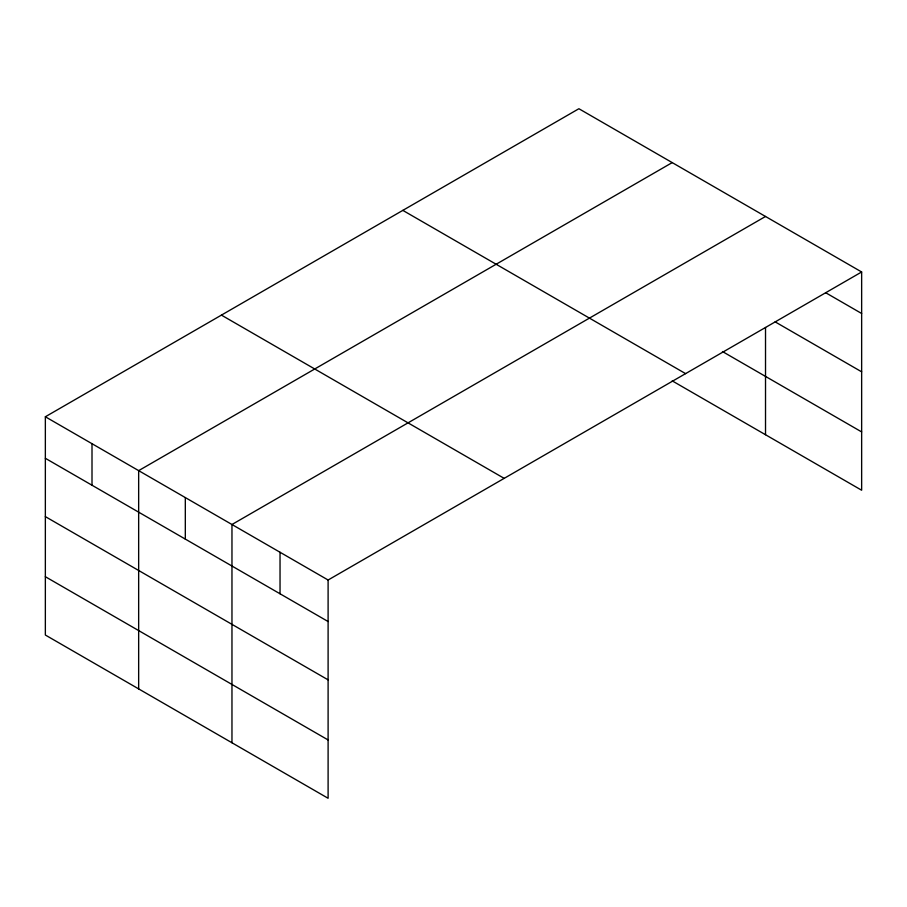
<?xml version="1.0" encoding="UTF-8"?>
<svg xmlns="http://www.w3.org/2000/svg" width="907" height="907" viewBox="0 0 907 907"><rect width="100%" height="100%" fill="white"/><g stroke="black" fill="none" stroke-linecap="round" stroke-linejoin="round"><path stroke-width="1.36" d="M861.65 271.975L578.893 108.727L45.35 416.767L45.35 635.025L328.107 798.273L328.107 580.015L861.65 271.975L861.65 490.233L672.212 380.861M672.212 162.602L138.658 470.642L138.658 688.901M765.519 216.467L231.965 524.507L231.965 742.765M825.597 292.678L861.65 313.493M775.134 321.86L861.65 371.813M722.448 351.542L861.65 431.913M402.833 210.379L685.579 373.627M221.421 315.114L504.167 478.363M45.35 416.767L328.107 580.015M45.35 458.296L328.107 621.533M45.35 516.616L328.107 679.853M45.35 576.705L328.107 739.953M765.519 327.495L765.519 434.725M280.036 552.261L280.036 593.779M185.311 497.58L185.311 539.098M92.004 443.704L92.004 485.222"/></g></svg>
